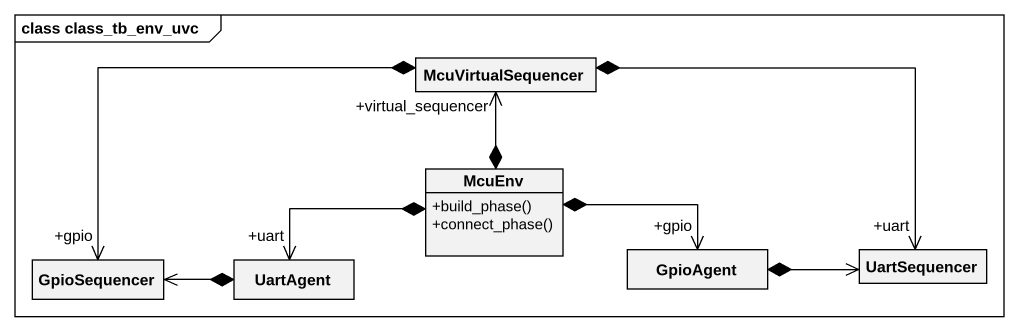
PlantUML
@startuml
mainframe class class_tb_env_uvc
hide circle
hide empty members
skinparam classAttributeIconSize 0
class McuVirtualSequencer
class McuEnv {
  +build_phase()
  +connect_phase()
}
class GpioSequencer
class UartAgent
class GpioAgent
class UartSequencer
McuVirtualSequencer *-left-> "+gpio" GpioSequencer
McuVirtualSequencer *-right-> "+uart" UartSequencer
McuEnv *-up-> "+virtual_sequencer" McuVirtualSequencer
McuEnv *-left-> "+uart" UartAgent
McuEnv *-right-> "+gpio" GpioAgent
UartAgent *-left-> GpioSequencer
GpioAgent *-right-> UartSequencer
@enduml
